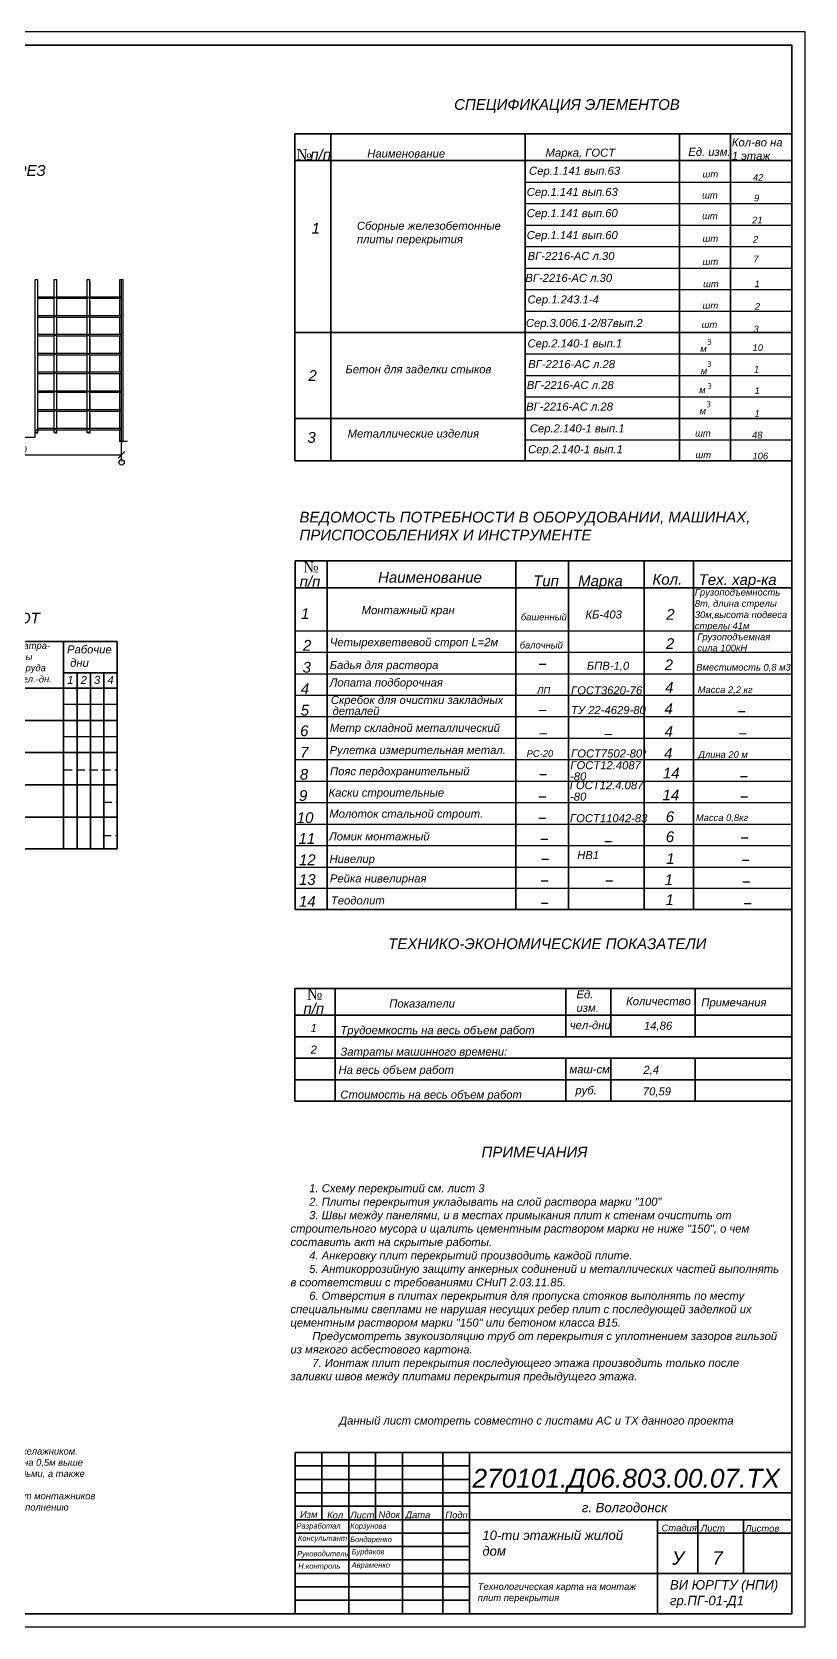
# Model space of a CAD drawing. Header units: millimetres. Extents: x 3254 to 5837, y -104 to 1724.
# Drawn here: x 4678 to 4966, y 1130 to 1724 of the extents above; entities that cross this region are included whole.
import ezdxf

# ---------------------------------------------------------------- set-up
doc = ezdxf.new("R2010")
doc.units = ezdxf.units.MM
doc.linetypes.add('HIDDEN2', pattern=[4.7625, 3.175, -1.5875])
for name, color, linetype, lineweight in [('Нормальная', 5, 'Continuous', 25), ('Средняя', 94, 'Continuous', 30), ('Толстая', 6, 'Continuous', 35), ('Штриховая', 1, 'HIDDEN2', 25)]:
    doc.layers.add(name, color=color, linetype=linetype, lineweight=lineweight)
doc.layers.add('Текст', color=14, linetype='Continuous')
doc.styles.get("Standard").update_dxf_attribs({"font": 'ARIALI.TTF'})
doc.styles.add('style1', font='ARIALI.TTF', dxfattribs={"height": 4})
doc.dimstyles.new('ISO-25', dxfattribs={"dimtxt": 2.5, "dimasz": 2.5, "dimexe": 1.25, "dimexo": 0.625, "dimtad": 1, "dimtxsty": 'Standard', "dimcen": 2.5, "dimadec": 0, "dimazin": 0, "dimtfac": 1, "dimtmove": 0, "dimatfit": 3, "dimfxl": 0, "dimarcsym": 0})

# ---------------------------------------------------------------- blocks, each defined once
blk = doc.blocks.new('_OBLIQUE')
at = {"color": 0, "linetype": 'ByBlock'}
blk.add_line((-0.5, -0.5), (0.5, 0.5), dxfattribs=at)
blk = doc.blocks.new('*D466')
at = {"layer": 'DEFPOINTS', "color": 0}
for p in [(4630.97, 1564.55), (4711.37, 1566.33), (4711.37, 1564.55)]:
    blk.add_point(p, dxfattribs=at)
at = {"layer": 'Нормальная', "color": 0, "lineweight": -2}
for p, q in [((4630.97, 1565.17), (4630.97, 1567.58)), ((4630.97, 1566.33), (4711.37, 1566.33)), ((4711.37, 1565.17), (4711.37, 1567.58))]:
    blk.add_line(p, q, dxfattribs=at)
at = {"layer": 'Нормальная', "color": 0, "lineweight": -2, "xscale": 2.5, "yscale": 2.5, "zscale": 2.5, "rotation": 180}
blk.add_blockref('_OBLIQUE', (4630.97, 1566.33), dxfattribs=at)
at = {"layer": 'Нормальная', "color": 0, "lineweight": -2, "xscale": 2.5, "yscale": 2.5, "zscale": 2.5}
blk.add_blockref('_OBLIQUE', (4711.37, 1566.33), dxfattribs=at)
at = {"layer": 'Нормальная', "color": 0, "insert": (4671.17, 1568.24), "char_height": 2.5, "attachment_point": 5}
blk.add_mtext('32160', dxfattribs=at)

msp = doc.modelspace()

# ---------------------------------------------------------------- linework, layer by layer
at = {"layer": 'Нормальная', "color": 0}
for p, q in [((4861.797, 1667.934), (4961.043, 1667.934)), ((4861.797, 1659.934), (4961.043, 1659.934)), ((4861.797, 1651.934), (4961.043, 1651.934)), ((4861.797, 1643.934), (4961.043, 1643.934)), ((4861.797, 1635.934), (4961.043, 1635.934)), ((4679.24, 1631.657), (4680.19, 1631.657)), ((4679.24, 1572.945), (4679.24, 1631.657)), ((4680.19, 1574.675), (4680.19, 1631.657)), ((4686.29, 1631.657), (4687.24, 1631.657)), ((4686.29, 1625.257), (4686.29, 1631.657)), ((4687.24, 1625.257), (4687.24, 1631.657)), ((4698.59, 1625.257), (4698.59, 1631.657)), ((4698.59, 1631.657), (4699.54, 1631.657)), ((4699.54, 1625.257), (4699.54, 1631.657)), ((4699.54, 1630.757), (4699.54, 1625.257)), ((4710.728, 1625.257), (4710.728, 1631.657)), ((4710.728, 1631.657), (4712.003, 1631.657)), ((4711.365, 1564.547), (4711.365, 1631.657)), ((4712.003, 1571.449), (4712.003, 1631.657)), ((4861.797, 1627.934), (4961.043, 1627.934)), ((4680.19, 1625.257), (4686.29, 1625.257)), ((4680.19, 1624.657), (4686.29, 1624.657)), ((4687.24, 1625.257), (4686.29, 1624.657)), ((4686.29, 1625.257), (4687.24, 1624.657)), ((4686.29, 1618.257), (4686.29, 1624.657)), ((4687.24, 1625.257), (4698.59, 1625.257)), ((4687.24, 1624.657), (4698.59, 1624.657)), ((4687.24, 1618.257), (4687.24, 1624.657)), ((4699.54, 1625.257), (4698.59, 1624.657)), ((4698.59, 1625.257), (4699.54, 1624.657)), ((4698.59, 1618.257), (4698.59, 1624.657)), ((4699.54, 1625.257), (4711.365, 1625.257)), ((4699.54, 1625.257), (4702.04, 1625.257)), ((4699.54, 1624.657), (4711.365, 1624.657)), ((4699.54, 1618.257), (4699.54, 1624.657)), ((4699.54, 1623.757), (4699.54, 1618.257)), ((4710.728, 1618.257), (4710.728, 1624.657)), ((4680.19, 1618.257), (4686.29, 1618.257)), ((4680.19, 1617.657), (4686.29, 1617.657)), ((4687.24, 1618.257), (4686.29, 1617.657)), ((4686.29, 1618.257), (4687.24, 1617.657)), ((4686.29, 1611.257), (4686.29, 1617.657)), ((4687.24, 1618.257), (4698.59, 1618.257)), ((4687.24, 1617.657), (4698.59, 1617.657)), ((4687.24, 1611.257), (4687.24, 1617.657)), ((4699.54, 1618.257), (4698.59, 1617.657)), ((4698.59, 1618.257), (4699.54, 1617.657)), ((4698.59, 1611.257), (4698.59, 1617.657)), ((4699.54, 1618.257), (4711.365, 1618.257)), ((4699.54, 1618.257), (4702.04, 1618.257)), ((4699.54, 1617.657), (4711.365, 1617.657)), ((4699.54, 1611.257), (4699.54, 1617.657)), ((4699.54, 1616.757), (4699.54, 1611.257)), ((4710.728, 1611.257), (4710.728, 1617.657)), ((4861.797, 1619.934), (4961.043, 1619.934)), ((4680.19, 1611.257), (4686.29, 1611.257)), ((4680.19, 1610.657), (4686.29, 1610.657)), ((4687.24, 1611.257), (4686.29, 1610.657)), ((4686.29, 1611.257), (4687.24, 1610.657)), ((4686.29, 1604.257), (4686.29, 1610.657)), ((4687.24, 1611.257), (4698.59, 1611.257)), ((4687.24, 1610.657), (4698.59, 1610.657)), ((4687.24, 1604.257), (4687.24, 1610.657)), ((4699.54, 1611.257), (4698.59, 1610.657)), ((4698.59, 1611.257), (4699.54, 1610.657)), ((4698.59, 1604.257), (4698.59, 1610.657)), ((4699.54, 1611.257), (4711.365, 1611.257)), ((4699.54, 1611.257), (4702.04, 1611.257)), ((4699.54, 1610.657), (4711.365, 1610.657)), ((4699.54, 1604.257), (4699.54, 1610.657)), ((4699.54, 1609.757), (4699.54, 1604.257)), ((4710.728, 1604.257), (4710.728, 1610.657)), ((4680.19, 1604.257), (4686.29, 1604.257)), ((4687.24, 1604.257), (4686.29, 1603.657)), ((4686.29, 1604.257), (4687.24, 1603.657)), ((4687.24, 1604.257), (4698.59, 1604.257)), ((4699.54, 1604.257), (4698.59, 1603.657)), ((4698.59, 1604.257), (4699.54, 1603.657)), ((4699.54, 1604.257), (4711.365, 1604.257)), ((4699.54, 1604.257), (4702.04, 1604.257)), ((4861.797, 1603.934), (4961.043, 1603.934)), ((4680.19, 1603.657), (4686.29, 1603.657)), ((4686.29, 1597.257), (4686.29, 1603.657)), ((4687.24, 1603.657), (4698.59, 1603.657)), ((4687.24, 1597.257), (4687.24, 1603.657)), ((4698.59, 1597.257), (4698.59, 1603.657)), ((4699.54, 1603.657), (4711.365, 1603.657)), ((4699.54, 1597.257), (4699.54, 1603.657)), ((4699.54, 1602.757), (4699.54, 1597.257)), ((4710.728, 1597.257), (4710.728, 1603.657)), ((4680.19, 1597.257), (4686.29, 1597.257)), ((4680.19, 1596.657), (4686.29, 1596.657)), ((4687.24, 1597.257), (4686.29, 1596.657)), ((4686.29, 1597.257), (4687.24, 1596.657)), ((4686.29, 1590.257), (4686.29, 1596.657)), ((4687.24, 1597.257), (4698.59, 1597.257)), ((4687.24, 1596.657), (4698.59, 1596.657)), ((4687.24, 1590.257), (4687.24, 1596.657)), ((4699.54, 1597.257), (4698.59, 1596.657)), ((4698.59, 1597.257), (4699.54, 1596.657)), ((4698.59, 1590.257), (4698.59, 1596.657)), ((4699.54, 1597.257), (4711.365, 1597.257)), ((4699.54, 1597.257), (4702.04, 1597.257)), ((4699.54, 1596.657), (4711.365, 1596.657)), ((4699.54, 1590.257), (4699.54, 1596.657)), ((4699.54, 1595.757), (4699.54, 1590.257)), ((4710.728, 1590.257), (4710.728, 1596.657)), ((4861.797, 1595.934), (4961.043, 1595.934)), ((4680.19, 1590.257), (4686.29, 1590.257)), ((4680.19, 1589.657), (4686.29, 1589.657)), ((4687.24, 1590.257), (4686.29, 1589.657)), ((4686.29, 1590.257), (4687.24, 1589.657)), ((4686.29, 1583.257), (4686.29, 1589.657)), ((4687.24, 1590.257), (4698.59, 1590.257)), ((4687.24, 1589.657), (4698.59, 1589.657)), ((4687.24, 1583.257), (4687.24, 1589.657)), ((4699.54, 1590.257), (4698.59, 1589.657)), ((4698.59, 1590.257), (4699.54, 1589.657)), ((4698.59, 1583.257), (4698.59, 1589.657)), ((4699.54, 1590.257), (4711.365, 1590.257)), ((4699.54, 1590.257), (4702.04, 1590.257)), ((4699.54, 1589.657), (4711.365, 1589.657)), ((4699.54, 1583.257), (4699.54, 1589.657)), ((4699.54, 1588.757), (4699.54, 1583.257)), ((4710.728, 1571.449), (4710.728, 1589.657)), ((4861.797, 1587.934), (4961.043, 1587.934)), ((4680.19, 1583.257), (4686.29, 1583.257)), ((4680.19, 1582.657), (4686.29, 1582.657)), ((4687.24, 1583.257), (4686.29, 1582.657)), ((4686.29, 1583.257), (4687.24, 1582.657)), ((4686.29, 1576.257), (4686.29, 1582.657)), ((4687.24, 1583.257), (4698.59, 1583.257)), ((4687.24, 1582.657), (4698.59, 1582.657)), ((4687.24, 1576.257), (4687.24, 1582.657)), ((4699.54, 1583.257), (4698.59, 1582.657)), ((4698.59, 1583.257), (4699.54, 1582.657)), ((4698.59, 1574.675), (4698.59, 1582.657)), ((4699.54, 1583.257), (4711.365, 1583.257)), ((4699.54, 1583.257), (4702.04, 1583.257)), ((4699.54, 1582.657), (4711.365, 1582.657)), ((4699.54, 1576.257), (4699.54, 1582.657)), ((4699.554, 1581.707), (4699.554, 1576.257)), ((4679.133, 1574.675), (4679.459, 1574.675)), ((4679.24, 1575.657), (4686.29, 1575.657)), ((4679.459, 1574.675), (4679.65, 1574.996)), ((4679.65, 1574.996), (4679.828, 1574.32)), ((4679.828, 1574.32), (4679.994, 1574.675)), ((4679.994, 1574.675), (4680.322, 1574.675)), ((4680.19, 1576.257), (4686.29, 1576.257)), ((4686.134, 1574.675), (4686.54, 1574.675)), ((4687.24, 1576.257), (4686.29, 1575.657)), ((4686.29, 1576.257), (4687.24, 1575.657)), ((4686.29, 1574.675), (4686.29, 1575.657)), ((4686.54, 1574.675), (4686.73, 1574.994)), ((4686.73, 1574.994), (4686.909, 1574.318)), ((4686.909, 1574.318), (4687.076, 1574.676)), ((4687.076, 1574.675), (4687.364, 1574.675)), ((4687.24, 1576.257), (4698.59, 1576.257)), ((4687.24, 1575.657), (4698.59, 1575.657)), ((4687.24, 1574.675), (4687.24, 1575.657)), ((4698.409, 1574.675), (4698.851, 1574.675)), ((4699.554, 1576.257), (4698.59, 1575.657)), ((4698.59, 1576.257), (4699.554, 1575.657)), ((4698.59, 1574.675), (4698.59, 1575.657)), ((4698.85, 1574.672), (4699.039, 1574.99)), ((4699.039, 1574.99), (4699.217, 1574.314)), ((4699.217, 1574.314), (4699.386, 1574.675)), ((4699.386, 1574.675), (4699.758, 1574.675)), ((4699.54, 1576.257), (4711.365, 1576.257)), ((4699.554, 1575.657), (4711.365, 1575.657)), ((4699.554, 1575.657), (4699.554, 1574.675)), ((4675.39, 1572.945), (4679.24, 1572.945)), ((4710.543, 1571.449), (4711.096, 1571.449)), ((4711.096, 1571.449), (4711.29, 1571.774)), ((4711.29, 1571.774), (4711.468, 1571.098)), ((4711.365, 1571.449), (4711.376, 1571.449)), ((4711.468, 1571.098), (4711.636, 1571.456)), ((4711.632, 1571.449), (4713.593, 1571.449)), ((4861.797, 1571.934), (4961.043, 1571.934)), ((4776.043, 1500.887), (4961.043, 1500.887)), ((4776.043, 1492.887), (4961.043, 1492.887)), ((4776.043, 1484.887), (4961.043, 1484.887)), ((4689.786, 1473.562), (4709.786, 1473.562)), ((4776.043, 1476.887), (4961.043, 1476.887)), ((4776.043, 1468.887), (4961.043, 1468.887)), ((4689.786, 1461.495), (4709.786, 1461.495)), ((4776.043, 1460.887), (4961.043, 1460.887)), ((4776.043, 1452.887), (4961.043, 1452.887)), ((4776.043, 1444.887), (4961.043, 1444.887)), ((4776.043, 1436.887), (4961.043, 1436.887)), ((4776.043, 1428.887), (4961.043, 1428.887)), ((4775.974, 1420.887), (4961.043, 1420.887)), ((4776.043, 1412.887), (4961.043, 1412.887)), ((4776.043, 1405.049), (4961.043, 1405.049))]:
    msp.add_line(p, q, dxfattribs=at)
msp.add_circle((4711.386, 1563.551), 0.986, dxfattribs=at)
at = {"layer": 'Текст', "color": 0}
for p, q in [((4966.043, 1723.863), (4125.043, 1723.863)), ((4966.043, 1129.863), (4966.043, 1723.863)), ((4966.043, 1129.863), (4125.043, 1129.863))]:
    msp.add_line(p, q, dxfattribs=at)
at = {"layer": 'Толстая', "color": 0}
for p, q in [((4961.043, 1718.863), (4145.043, 1718.863)), ((4961.043, 1134.863), (4961.043, 1718.863)), ((4775.91, 1685.934), (4775.91, 1564.096)), ((4775.91, 1685.934), (4959.838, 1685.934)), ((4789.34, 1685.934), (4789.34, 1564.096)), ((4859.838, 1685.934), (4879.838, 1685.934)), ((4861.797, 1685.64), (4861.797, 1675.64)), ((4879.838, 1685.934), (4909.838, 1685.934)), ((4879.838, 1685.934), (4879.838, 1685.934)), ((4909.838, 1685.934), (4919.838, 1685.934)), ((4909.838, 1685.934), (4909.838, 1685.934)), ((4919.185, 1685.934), (4919.185, 1564.096)), ((4919.838, 1685.934), (4919.838, 1685.934)), ((4961.043, 1685.934), (4937.428, 1685.934)), ((4938.291, 1685.934), (4938.291, 1564.096)), ((4775.91, 1675.934), (4961.092, 1675.934)), ((4861.797, 1675.64), (4861.797, 1564.096)), ((4775.91, 1611.934), (4961.043, 1611.934)), ((4775.91, 1579.934), (4961.043, 1579.934)), ((4775.91, 1564.096), (4961.043, 1564.096)), ((4776.043, 1526.887), (4946.043, 1526.887)), ((4776.043, 1397.049), (4776.043, 1526.887)), ((4787.959, 1526.887), (4787.959, 1397.049)), ((4846.043, 1526.887), (4866.043, 1526.887)), ((4858.317, 1526.887), (4858.317, 1516.887)), ((4866.043, 1526.887), (4896.043, 1526.887)), ((4866.043, 1526.887), (4866.043, 1526.887)), ((4877.925, 1526.887), (4877.925, 1397.049)), ((4896.043, 1526.887), (4906.043, 1526.887)), ((4896.043, 1526.887), (4896.043, 1526.887)), ((4906.043, 1526.887), (4906.043, 1397.049)), ((4906.043, 1526.887), (4906.043, 1526.887)), ((4924.497, 1526.887), (4924.497, 1397.049)), ((4961.043, 1526.887), (4930.897, 1526.887)), ((4946.043, 1526.887), (4961.043, 1526.887)), ((4776.043, 1516.887), (4961.043, 1516.887)), ((4858.317, 1516.887), (4858.317, 1397.049)), ((4559.469, 1496.836), (4709.786, 1496.836)), ((4689.786, 1496.836), (4689.786, 1419.69)), ((4709.786, 1496.836), (4709.786, 1419.69)), ((4689.786, 1485.218), (4709.786, 1485.218)), ((4694.786, 1485.218), (4694.786, 1419.69)), ((4699.786, 1485.218), (4699.786, 1419.69)), ((4704.786, 1485.218), (4704.786, 1419.69)), ((4559.469, 1479.477), (4709.786, 1479.477)), ((4559.469, 1467.477), (4709.786, 1467.477)), ((4946.043, 1468.887), (4946.043, 1468.887)), ((4946.043, 1468.887), (4946.043, 1468.887)), ((4559.469, 1455.477), (4709.786, 1455.477)), ((4559.469, 1443.477), (4709.786, 1443.477)), ((4559.469, 1431.477), (4709.786, 1431.477)), ((4709.786, 1419.69), (4559.469, 1419.69)), ((4776.043, 1397.049), (4961.043, 1397.049)), ((4775.936, 1367.707), (4961.042, 1367.707)), ((4775.936, 1367.707), (4775.936, 1325.707)), ((4790.979, 1367.707), (4790.979, 1325.707)), ((4876.892, 1367.707), (4876.892, 1349.707)), ((4893.609, 1367.707), (4893.609, 1349.707)), ((4925.127, 1367.707), (4925.127, 1349.707)), ((4775.936, 1357.707), (4961.042, 1357.707)), ((4775.936, 1349.707), (4961.042, 1349.707)), ((4775.936, 1341.707), (4960.936, 1341.707)), ((4876.892, 1341.707), (4876.892, 1325.707)), ((4893.609, 1341.707), (4893.609, 1325.707)), ((4925.127, 1341.707), (4925.127, 1325.707)), ((4775.936, 1333.707), (4961.042, 1333.707)), ((4775.936, 1325.707), (4961.042, 1325.707)), ((4776.043, 1194.863), (4786.043, 1194.863)), ((4776.043, 1194.863), (4786.043, 1194.863)), ((4776.043, 1194.863), (4786.043, 1194.863)), ((4776.043, 1194.863), (4786.043, 1194.863)), ((4961.043, 1194.863), (4776.043, 1194.863)), ((4776.043, 1194.863), (4776.043, 1134.863)), ((4786.043, 1194.863), (4796.043, 1194.863)), ((4786.043, 1194.863), (4786.043, 1169.863)), ((4796.043, 1194.863), (4806.043, 1194.863)), ((4796.043, 1194.863), (4806.043, 1194.863)), ((4796.043, 1194.863), (4796.043, 1134.863)), ((4796.043, 1194.863), (4796.043, 1194.863)), ((4806.043, 1194.863), (4806.043, 1169.863)), ((4816.043, 1194.863), (4816.043, 1134.863)), ((4831.043, 1194.863), (4831.043, 1134.863)), ((4841.043, 1194.863), (4841.043, 1134.863)), ((4776.043, 1189.863), (4841.043, 1189.863)), ((4776.043, 1184.863), (4841.043, 1184.863)), ((4841.043, 1179.863), (4776.043, 1179.863)), ((4841.043, 1179.863), (4961.043, 1179.863)), ((4776.043, 1174.863), (4841.043, 1174.863)), ((4776.043, 1169.863), (4841.043, 1169.863)), ((4776.043, 1164.863), (4841.043, 1164.863)), ((4961.043, 1169.863), (4841.043, 1169.863)), ((4911.043, 1169.863), (4911.043, 1134.863)), ((4911.043, 1164.863), (4961.043, 1164.863)), ((4926.043, 1169.863), (4926.043, 1149.863)), ((4943.043, 1169.863), (4943.043, 1149.863)), ((4841.043, 1159.863), (4776.043, 1159.863)), ((4776.043, 1154.863), (4841.043, 1154.863)), ((4776.043, 1149.863), (4841.043, 1149.863)), ((4841.043, 1149.863), (4961.043, 1149.863)), ((4911.043, 1149.863), (4961.043, 1149.863)), ((4841.043, 1144.863), (4776.043, 1144.863)), ((4961.043, 1134.863), (4145.043, 1134.863)), ((4776.043, 1139.863), (4841.043, 1139.863))]:
    msp.add_line(p, q, dxfattribs=at)
at = {"layer": 'Штриховая', "color": 0}
for p, q in [((4689.786, 1449.069), (4709.786, 1449.069)), ((4704.637, 1437.074), (4709.775, 1437.074)), ((4704.367, 1424.647), (4709.775, 1424.647))]:
    msp.add_line(p, q, dxfattribs=at)

# ---------------------------------------------------------------- texts
at = {"layer": 'Нормальная', "color": 0, "attachment_point": 1}
for s, insert, char_height, width in [('{\\fArial|b0|i1|c204|p34;СПЕЦИФИКАЦИЯ ЭЛЕМЕНТОВ}', (4835.282, 1698.835), 4, 132.81975), ('{\\fArial|b0|i1|c204|p34;РАЗРЕЗ}', (4661.37, 1674.242), 4, 52.7704), ('{\\fArial|b0|i1|c204|p34;Примечания}', (4927.362, 1363.982), 3, 62.9641), ('{\\fArial|b0|i1|c204|p34;ПРИМЕЧАНИЯ}', (4845.476, 1308.732), 4, 147.05922), ('\\pi-10,l10;{\\fArial|b0|i1|c204|p34;      1. Схему перекрытий см. лист 3\\P\\pi0,l0;      2. Плиты перекрытия укладывать на слой раствора марки "100"\\P      3. Швы между панелями, и в местах примыкания плит к стенам очистить от строительного мусора и щалить цементным раствором марки не ниже "150", о чем составить акт на скрытые работы.\\P      4. Анкеровку плит перекрытий производить каждой плите.\\P      5. Антикоррозийную защиту анкерных содинений и металлических частей выполнять в соответствии с требованиями СНиП 2.03.11.85.\\P      6. Отверстия в плитах перекрытия для пропуска стояков выполнять по месту специальными свеплами не нарушая несущих ребер плит с последующей заделкой их цементным раствором марки "150" или бетоном класса В15.\\P       Предусмотреть звукоизоляцию труб от перекрытия с уплотнением зазоров гильзой из мягкого асбестового картона.\\P       7. Ионтаж плит перекрытия последующего этажа производить только после заливки швов между плитами перекрытия предыдущего этажа.}', (4774.304, 1294.757), 3, 182.4484), ('{\\fArial|b0|i1|c204|p34;Разработал}', (4776.563, 1168.533), 2, 20.82963), ('{\\fArial|b0|i1|c204|p34;Корзунова}', (4796.563, 1168.533), 2, 20.82963), ('{\\fArial|b0|i1|c204|p34;Руководитель}', (4776.776, 1158.222), 2, 18.63146), ('{\\fArial|b0|i1|c204|p34;Консультант}', (4777.094, 1163.965), 2, 18.63146), ('{\\fArial|b0|i1|c204|p34;Бондаренко}', (4796.563, 1163.533), 2, 20.82963), ('{\\fArial|b0|i1|c204|p34;Бурдаков}', (4797.094, 1158.965), 2, 18.63146), ('{\\fArial|b0|i1|c204|p34;Н.контроль}', (4777.213, 1153.605), 2, 19.49803), ('{\\fArial|b0|i1|c204|p34;Авраменко}', (4797.094, 1153.965), 2, 18.63146)]:
    msp.add_mtext(s, dxfattribs=dict(at, insert=insert, char_height=char_height, width=width))
for s, insert, char_height in [('{\\Ftxt.shx|c204;3}', (4929.552, 1609.482), 2.2), ('{\\Ftxt.shx|c204;3}', (4929.552, 1601.277), 2.2), ('{\\Ftxt.shx|c204;3}', (4929.656, 1593.071), 2.2), ('{\\Ftxt.shx|c204;3}', (4929.329, 1586.311), 2.2), ('{\\Ftxt.shx|c204;У}', (4711.13, 1563.947), 0.75)]:
    msp.add_mtext(s, dxfattribs=dict(at, insert=insert, char_height=char_height))
at = {"layer": 'Средняя', "color": 0, "insert": (4810.705, 1386.332), "char_height": 4, "width": 135.71481, "attachment_point": 1}
msp.add_mtext('{\\fArial|b0|i1|c204|p34;ТЕХНИКО-ЭКОНОМИЧЕСКИЕ ПОКАЗАТЕЛИ}', dxfattribs=at)
at = {"layer": 'Толстая', "color": 0, "attachment_point": 1}
for s, insert, char_height in [('{\\fArial|b0|i1|c204|p34;Кол-во на \\P1 этаж}', (4938.756, 1684.232), 3), ('{\\fTimes New Roman|b0|i0|c204|p18;№}', (4776.529, 1680.225), 4), ('{\\fArial|b0|i1|c204|p34;п/п}', (4781.742, 1680.223), 4), ('{\\fArial|b0|i1|c204|p34;Наименование}', (4802.912, 1680.085), 3), ('{\\fArial|b0|i1|c204|p34;Марка, ГОСТ}', (4869.348, 1680.396), 3), ('{\\fArial|b0|i1|c204|p34;Ед. изм.}', (4922.519, 1680.712), 3), ('{\\fArial|b0|i1|c204|p34;Сер.1.141 вып.63}', (4863.204, 1673.655), 3), ('{\\fArial|b0|i1|c204|p34;шт}', (4927.851, 1672.166), 2.5), ('{\\fArial|b0|i1|c204|p34;42}', (4946.612, 1670.929), 2.5), ('{\\fArial|b0|i1|c204|p34;Сер.1.141 вып.63}', (4862.326, 1665.767), 3), ('{\\fArial|b0|i1|c204|p34;шт}', (4927.664, 1664.294), 2.5), ('{\\fArial|b0|i1|c204|p34;9}', (4947.022, 1663.276), 2.5), ('{\\fArial|b0|i1|c204|p34;Сер.1.141 вып.60}', (4862.326, 1657.878), 3), ('{\\fArial|b0|i1|c0|p34;1}', (4782.187, 1652.754), 4), ('{\\fArial|b0|i1|c204|p34;Сборные железобетонные\\Pплиты перекрытия}', (4799.058, 1653.183), 3), ('{\\fArial|b0|i1|c204|p34;шт}', (4927.664, 1656.609), 2.5), ('{\\fArial|b0|i1|c204|p34;21}', (4946.305, 1655.072), 2.5), ('{\\fArial|b0|i1|c204|p34;Сер.1.141 вып.60}', (4862.326, 1649.697), 3), ('{\\fArial|b0|i1|c204|p34;шт}', (4927.851, 1648.175), 2.5), ('{\\fArial|b0|i1|c204|p34;2}', (4946.605, 1647.893), 2.5), ('{\\fArial|b0|i1|c204|p34;ВГ-2216-АС л.30}', (4862.685, 1641.936), 3), ('{\\fArial|b0|i1|c204|p34;7}', (4946.754, 1640.565), 2.5), ('{\\fArial|b0|i1|c204|p34;ВГ-2216-АС л.30}', (4861.807, 1633.756), 3), ('{\\fArial|b0|i1|c204|p34;шт}', (4927.851, 1639.553), 2.5), ('{\\fArial|b0|i1|c204|p34;шт}', (4928.039, 1631.306), 2.5), ('{\\fArial|b0|i1|c204|p34;1}', (4947.204, 1631.292), 2.5), ('{\\fArial|b0|i1|c204|p34;Сер.1.243.1-4}', (4862.619, 1625.739), 3), ('{\\fArial|b0|i1|c204|p34;шт}', (4927.851, 1623.247), 2.5), ('{\\fArial|b0|i1|c204|p34;2}', (4947.353, 1622.902), 2.5), ('{\\fArial|b0|i1|c204|p34;Сер.3.006.1-2/87вып.2 }', (4862.034, 1616.974), 3), ('{\\fArial|b0|i1|c204|p34;шт}', (4927.504, 1616.146), 2.5), ('{\\fArial|b0|i1|c204|p34;3}', (4946.791, 1614.476), 2.5), ('{\\fArial|b0|i1|c204|p34;Сер.2.140-1 вып.1}', (4862.619, 1609.377), 3), ('{\\fArial|b0|i1|c204|p34;м}', (4926.974, 1607.122), 2.5), ('{\\fArial|b0|i1|c204|p34;10}', (4946.462, 1607.549), 2.5), ('{\\fArial|b0|i1|c204|p34;2}', (4781.014, 1597.908), 4), ('{\\fArial|b0|i1|c204|p34;Бетон для заделки стыков}', (4794.802, 1599.736), 3), ('{\\fArial|b0|i1|c204|p34;ВГ-2216-АС л.28}', (4862.879, 1601.662), 3), ('{\\fArial|b0|i1|c204|p34;м}', (4927.161, 1598.875), 2.5), ('{\\fArial|b0|i1|c204|p34;1}', (4946.992, 1599.497), 2.5), ('{\\fArial|b0|i1|c204|p34;ВГ-2216-АС л.28}', (4862.359, 1593.88), 3), ('{\\fArial|b0|i1|c204|p34;м}', (4926.586, 1591.839), 2.5), ('{\\fArial|b0|i1|c204|p34;1}', (4947.206, 1591.48), 2.5), ('{\\fArial|b0|i1|c204|p34;ВГ-2216-АС л.28}', (4862.1, 1585.839), 3), ('{\\fArial|b0|i1|c204|p34;м}', (4926.718, 1583.972), 2.5), ('{\\fArial|b0|i1|c204|p34;1}', (4947.182, 1583.054), 2.5), ('{\\fArial|b0|i1|c204|p34;3}', (4780.62, 1574.847), 4), ('{\\fArial|b0|i1|c204|p34;Металлические изделия}', (4795.617, 1575.789), 3), ('{\\fArial|b0|i1|c204|p34;Сер.2.140-1 вып.1}', (4863.478, 1577.735), 3), ('{\\fArial|b0|i1|c204|p34;шт}', (4925.06, 1575.652), 2.5), ('{\\fArial|b0|i1|c204|p34;48}', (4946.267, 1574.999), 2.5), ('{\\fArial|b0|i1|c204|p34;Сер.2.140-1 вып.1}', (4862.855, 1569.963), 3), ('{\\fArial|b0|i1|c204|p34;шт}', (4925.204, 1567.61), 2.5), ('{\\fArial|b0|i1|c204|p34;106}', (4946.441, 1567.189), 2.5), ('{\\fTimes New Roman|b0|i0|c204|p18;№}', (4779.038, 1526.599), 4), ('{\\fArial|b0|i1|c204|p34;п/п}', (4777.755, 1521.253), 4), ('{\\fArial|b0|i1|c204|p34;Наименование}', (4806.938, 1522.754), 4), ('{\\fArial|b0|i1|c204|p34;Тип}', (4864.727, 1521.455), 4), ('{\\fArial|b0|i1|c204|p34;Марка}', (4881.479, 1521.459), 4), ('{\\fArial|b0|i1|c204|p34;Кол.}', (4909.165, 1522.018), 4), ('{\\fArial|b0|i1|c204|p34;Тех. хар-ка}', (4926.393, 1521.892), 4), ('{\\fArial|b0|i1|c204|p34;Монтажный кран}', (4800.838, 1510.069), 3), ('{\\fTimes New Roman|b0|i0|c204|p18;№}', (4780.427, 1367.53), 4), ('{\\fArial|b0|i1|c204|p34;п/п}', (4779.144, 1362.184), 4)]:
    msp.add_mtext(s, dxfattribs=dict(at, insert=insert, char_height=char_height))
for s, insert, char_height, width in [('{\\fArial|b0|i1|c204|p34;ВЕДОМОСТЬ ПОТРЕБНОСТИ В ОБОРУДОВАНИИ, МАШИНАХ, ПРИСПОСОБЛЕНИЯХ И ИНСТРУМЕНТЕ }', (4777.658, 1545.182), 4, 199.64158), ('{\\fArial|b0|i1|c204|p34;ГРАФИК ПРОИЗВОДСТВА РАБОТ}', (4590.285, 1507.576), 4, 107.32836), ('{\\fArial|b0|i1|c204|p34;Затра-\\Pты труда чел.-дн.}', (4672.706, 1496.613), 2.5, 15.89414), ('{\\fArial|b0|i1|c204|p34;Рабочие\\P дни}', (4691.073, 1495.436), 3, 61.05166), ('{\\Ftxt.shx|c204;-}', (4866.486, 1491.411), 5, 8.06343), ('{\\fArial|b0|i1|c204|p34;1}', (4691.123, 1484.08), 3, 9.5973), ('{\\fArial|b0|i1|c204|p34;2}', (4696.123, 1484.08), 3, 9.5973), ('{\\fArial|b0|i1|c204|p34;3}', (4701.123, 1484.08), 3, 9.5973), ('{\\fArial|b0|i1|c204|p34;4}', (4706.123, 1484.08), 3, 9.5973), ('{\\Ftxt.shx|c204;-}', (4866.486, 1474.185), 5, 8.06343), ('{\\Ftxt.shx|c204;-}', (4940.654, 1473.723), 5, 8.06343), ('{\\Ftxt.shx|c204;-}', (4866.7, 1465.501), 5, 8.06343), ('{\\Ftxt.shx|c204;-}', (4890.918, 1465.257), 5, 8.06343), ('{\\Ftxt.shx|c204;-}', (4941.067, 1465.501), 5, 8.06343), ('{\\Ftxt.shx|c204;-}', (4866.663, 1450.327), 5, 8.06343), ('{\\Ftxt.shx|c204;-}', (4941.458, 1449.558), 5, 8.06343), ('{\\Ftxt.shx|c204;-}', (4866.37, 1441.985), 5, 8.06343), ('{\\Ftxt.shx|c204;-}', (4941.576, 1442.031), 5, 8.06343), ('{\\Ftxt.shx|c204;-}', (4866.345, 1434.088), 5, 8.06343), ('{\\Ftxt.shx|c204;-}', (4867.088, 1426.224), 5, 8.06343), ('{\\Ftxt.shx|c204;-}', (4890.948, 1425.383), 5, 8.06343), ('{\\Ftxt.shx|c204;-}', (4941.733, 1426.686), 5, 8.06343), ('{\\Ftxt.shx|c204;-}', (4867.446, 1418.805), 5, 8.06343), ('{\\Ftxt.shx|c204;-}', (4942.066, 1418.371), 5, 8.06343), ('{\\Ftxt.shx|c204;-}', (4867.233, 1410.723), 5, 8.06343), ('{\\Ftxt.shx|c204;-}', (4891.29, 1410.723), 5, 8.06343), ('{\\Ftxt.shx|c204;-}', (4942.334, 1410.326), 5, 8.06343), ('{\\Ftxt.shx|c204;-}', (4867.233, 1402.429), 5, 8.06343), ('{\\Ftxt.shx|c204;-}', (4942.871, 1402.28), 5, 8.06343), ('{\\fArial|b0|i1|c204|p34;Ед.\\Pизм.}', (4880.868, 1366.975), 3, 8.11476), ('{\\fArial|b0|i1|c204|p34;Показатели}', (4811.107, 1363.564), 3, 62.9641), ('{\\fArial|b0|i1|c204|p34;Количество}', (4899.353, 1364.445), 3, 62.9641), ('{\\fArial|b0|i1|c204|p34;1}', (4781.797, 1354.428), 3, 11.30878), ('{\\fArial|b0|i1|c204|p34;чел-дни}', (4878.381, 1355.507), 3, 11.2516), ('{\\fArial|b0|i1|c204|p34;14,86}', (4906.022, 1355.302), 3, 17.25754), ('{\\fArial|b0|i1|c204|p34;Трудоемкость на весь объем работ}', (4792.912, 1353.65), 3, 116.54915), ('{\\fArial|b0|i1|c204|p34;2}', (4781.797, 1346.428), 3, 11.30878), ('{\\fArial|b0|i1|c204|p34;Затраты машинного времени:}', (4792.912, 1345.65), 3, 116.54915), ('{\\fArial|b0|i1|c204|p34;На весь объем работ}', (4792.207, 1338.878), 3, 116.54915), ('{\\fArial|b0|i1|c204|p34;маш-см}', (4878.26, 1339.064), 3, 11.2516), ('{\\fArial|b0|i1|c204|p34;2,4}', (4905.798, 1338.88), 3, 17.25754), ('{\\fArial|b0|i1|c204|p34;руб.}', (4880.463, 1331.247), 3, 11.2516), ('{\\fArial|b0|i1|c204|p34;70,59}', (4905.592, 1330.855), 3, 17.25754), ('{\\fArial|b0|i1|c204|p34;Стоимость на весь объем работ}', (4792.912, 1329.65), 3, 116.54915), ('{\\fArial|b0|i1|c204|p34;Данный лист смотреть совместно с листами АС и ТХ данного проекта}', (4792.49, 1208.271), 3, 178.45454), ('{\\fArial|b0|i1|c204|p34;\\H0.8333x; \\P        При подъеме плит обязательна организация сигнализации:\\P         - все сигналы машинисту крана подаются одним лицом - такелажником.\\P        При перемещении плита должна быть поднята не мене чем на 0,5м выше встречающихся на пути препятствий. Проносить плиту над людьми, а также находиться людям в зоне работы крана запрещается.\\P         До начала работ мастер или производитель работ знакомит монтажников с настоящими указаниями и дает инструктаж по безопасному выполнению работ.  \\P\\H0.8125x;     }', (4564.296, 1204.945), 3, 139.48419), ('{\\fArial|b0|i1|c204|p34;\\H2x;270101.Д06.803.00.07.ТХ}', (4842.12, 1188.798), 3.5, 105.13693), ('{\\fArial|b0|i1|c204|p34;Технологическая карта на монтаж плит перекрытия}', (4844.073, 1146.217), 2.5, 67.2512)]:
    msp.add_mtext(s, dxfattribs=dict(at, insert=insert, char_height=char_height, width=width))
at = {"layer": 'Толстая', "color": 0, "attachment_point": 1, "style": 'style1'}
for s, insert, char_height in [('{\\fArial|b0|i1|c204|p34;Грузоподъемность\\P8т, длина стрелы\\P30м,высота подвеса \\Pстрелы 41м}', (4924.957, 1516.448), 2.5), ('1', (4778.221, 1509.251), 4), ('{\\fArial|b0|i1|c204|p34;2}', (4914.306, 1508.978), 4), ('{\\fArial|b0|i1|c204|p34;башенный}', (4860.158, 1507.245), 2.5), ('{\\fArial|b0|i1|c204|p34;КБ-403}', (4884.192, 1508.431), 3), ('{\\fArial|b0|i1|c204|p34;2}', (4778.965, 1497.445), 4), ('{\\fArial|b0|i1|c204|p34;Четырехветвевой строп }L{\\fArial|b0|i1|c204|p34;=2м}', (4788.972, 1498.129), 3), ('{\\fArial|b0|i1|c204|p34;балочный}', (4859.737, 1496.772), 2.5), ('{\\fArial|b0|i1|c204|p34;2}', (4914.185, 1498.096), 4), ('{\\fArial|b0|i1|c204|p34;Грузоподъемная\\Pсила 100кН}', (4925.883, 1499.859), 2.5), ('{\\fArial|b0|i1|c204|p34;3}', (4778.834, 1489.262), 4), ('{\\fArial|b0|i1|c204|p34;Бадья для раствора}', (4788.938, 1489.6), 3), ('{\\fArial|b0|i1|c204|p34;БПВ-1,0}', (4884.726, 1489.333), 3), ('{\\fArial|b0|i1|c204|p34;2}', (4913.729, 1490.195), 4), ('{\\fArial|b0|i1|c204|p34;Вместимость 0,8 м3}', (4925.47, 1488.522), 2.5), ('{\\fArial|b0|i1|c204|p34;4}', (4778.176, 1481.286), 4), ('{\\fArial|b0|i1|c204|p34;Лопата подборочная}', (4788.92, 1483.108), 3), ('{\\fArial|b0|i1|c204|p34;ЛП}', (4866.178, 1479.935), 2.5), ('{\\fArial|b0|i1|c204|p34;ГОСТ3620-76}', (4878.839, 1480.182), 3), ('{\\fArial|b0|i1|c204|p34;4}', (4913.888, 1481.75), 4), ('{\\fArial|b0|i1|c204|p34;Масса 2,2 кг}', (4926.034, 1480.173), 2.5), ('{\\fArial|b0|i1|c204|p34;5}', (4778.122, 1473.305), 4), ('{\\fArial|b0|i1|c204|p34;Скребок для очистки закладных}', (4789.356, 1476.584), 3), ('{\\fArial|b0|i1|c204|p34;4}', (4913.691, 1473.875), 4), ('{\\fArial|b0|i1|c204|p34;деталей}', (4789.998, 1472.517), 3), ('{\\fArial|b0|i1|c204|p34;ТУ 22-4629-80}', (4878.839, 1472.852), 3), ('{\\fArial|b0|i1|c204|p34;6}', (4777.911, 1465.619), 4), ('{\\fArial|b0|i1|c204|p34;Метр складной металлический}', (4788.987, 1466.216), 3), ('{\\fArial|b0|i1|c204|p34;4}', (4913.721, 1465.415), 4), ('{\\fArial|b0|i1|c204|p34;7}', (4777.911, 1457.616), 4), ('{\\fArial|b0|i1|c204|p34;Рулетка измерительная метал.}', (4788.891, 1457.961), 3), ('{\\fArial|b0|i1|c204|p34;РС-20}', (4862.297, 1456.392), 2.5), ('{\\fArial|b0|i1|c204|p34;ГОСТ7502-80*}', (4878.839, 1456.68), 3), ('{\\fArial|b0|i1|c204|p34;4}', (4913.501, 1457.219), 4), ('{\\fArial|b0|i1|c204|p34;Длина 20 м}', (4926.254, 1456.012), 2.5), ('{\\fArial|b0|i1|c204|p34;8}', (4777.806, 1449.403), 4), ('{\\fArial|b0|i1|c204|p34;Пояс пердохранительный}', (4789.03, 1450.037), 3), ('{\\fArial|b0|i1|c204|p34;ГОСТ12.4087}', (4878.59, 1452.301), 3), ('{\\fArial|b0|i1|c204|p34;14}', (4913.054, 1449.867), 4), ('{\\fArial|b0|i1|c204|p34;ГОСТ12.4.087}', (4878.361, 1444.856), 3), ('{\\fArial|b0|i1|c204|p34;-80}', (4878.468, 1448.156), 3), ('{\\fArial|b0|i1|c204|p34;9}', (4777.49, 1441.506), 4), ('{\\fArial|b0|i1|c204|p34;Каски строительные}', (4788.499, 1442.104), 3), ('{\\fArial|b0|i1|c204|p34;-80}', (4878.468, 1440.603), 3), ('{\\fArial|b0|i1|c204|p34;14}', (4912.933, 1441.732), 4), ('{\\fArial|b0|i1|c204|p34;10}', (4776.659, 1433.281), 4), ('{\\fArial|b0|i1|c204|p34;Молоток стальной строит.}', (4788.788, 1434.253), 3), ('{\\fArial|b0|i1|c204|p34;ГОСТ11042-83}', (4878.455, 1432.573), 3), ('{\\fArial|b0|i1|c204|p34;6}', (4914.128, 1433.623), 4), ('{\\fArial|b0|i1|c204|p34;Масса 0,8кг}', (4925.35, 1432.51), 2.5), ('{\\fArial|b0|i1|c204|p34;Ломик монтажный}', (4788.672, 1425.79), 3), ('{\\fArial|b0|i1|c204|p34;6}', (4914.128, 1426.151), 4), ('{\\fArial|b0|i1|c204|p34;11}', (4777.307, 1425.506), 4), ('{\\fArial|b0|i1|c204|p34;12}', (4777.505, 1417.581), 4), ('{\\fArial|b0|i1|c204|p34;Нивелир}', (4788.87, 1417.422), 3), ('{\\fArial|b0|i1|c204|p34;НВ1}', (4881.131, 1418.831), 3), ('{\\fArial|b0|i1|c204|p34;1}', (4914.315, 1418.031), 4), ('{\\fArial|b0|i1|c204|p34;13}', (4777.48, 1410.223), 4), ('{\\fArial|b0|i1|c204|p34;Рейка нивелирная}', (4789.004, 1410.144), 3), ('{\\fArial|b0|i1|c204|p34;1}', (4913.72, 1410.144), 4), ('{\\fArial|b0|i1|c204|p34;14}', (4777.48, 1402.081), 4), ('{\\fArial|b0|i1|c204|p34;Теодолит}', (4789.372, 1401.961), 3), ('{\\fArial|b0|i1|c204|p34;1}', (4914.017, 1402.704), 4), ('{\\fArial|b0|i1|c204|p34;Изм}', (4777.859, 1173.054), 2.5), ('{\\fArial|b0|i1|c204|p34;Лист}', (4796.584, 1172.831), 2.5), ('N{\\fArial|b0|i1|c204|p34;док}', (4807.122, 1172.976), 2.5), ('{\\fArial|b0|i1|c204|p34;Дата}', (4817.171, 1172.918), 2.5), ('{\\fArial|b0|i1|c204|p34;Подп}', (4832.003, 1172.866), 2.5), ('{\\fArial|b0|i1|c204|p34;Стадия}', (4912.578, 1168.035), 2.5), ('{\\fArial|b0|i1|c204|p34;Лист}', (4927.188, 1167.953), 2.5), ('{\\fArial|b0|i1|c204|p34;Листов}', (4943.669, 1167.846), 2.5), ('{\\fArial|b0|i1|c204|p34;У}', (4916.519, 1158.078), 5), ('{\\fArial|b0|i1|c204|p34;7}', (4931.519, 1158.078), 5), ('{\\fArial|b0|i1|c204|p34;ВИ ЮРГТУ (НПИ)\\Pгр.ПГ-01-Д1}', (4915.7, 1147.351), 3.5)]:
    msp.add_mtext(s, dxfattribs=dict(at, insert=insert, char_height=char_height))
at = {"layer": 'Толстая', "char_height": 3.5, "attachment_point": 1}
for s, insert, width in [('{\\fArial|b0|i1|c204|p34;\\C0;г. Волгодонск}', (4882.873, 1176.125), 120), ('{\\fArial|b0|i1|c204|p34;\\C0;10-ти этажный жилой дом}', (4845.804, 1165.79), 55.59211)]:
    msp.add_mtext(s, dxfattribs=dict(at, insert=insert, width=width))
at = {"layer": 'Толстая', "color": 0, "insert": (4787.981, 1172.817), "char_height": 2.5, "width": 0.81082, "attachment_point": 1, "style": 'style1'}
msp.add_mtext('{\\fArial|b0|i1|c204|p34;Кол}', dxfattribs=at)

# ---------------------------------------------------------------- dimensions: what is measured, and where the dimension line sits
at = {"layer": 'Нормальная', "color": 0}
dim = msp.add_linear_dim(base=(4711.365, 1566.334), p1=(4630.965, 1564.547), p2=(4711.365, 1564.547), text='32160', dimstyle='ISO-25', override={"dimblk1": 'OBLIQUE', "dimblk2": 'OBLIQUE', "dimsah": 1}, dxfattribs=at)
dim.commit()
dim.dimension.update_dxf_attribs({"geometry": '*D466', "text_midpoint": (4671.165, 1568.235)})

doc.saveas('drawing.dxf')
